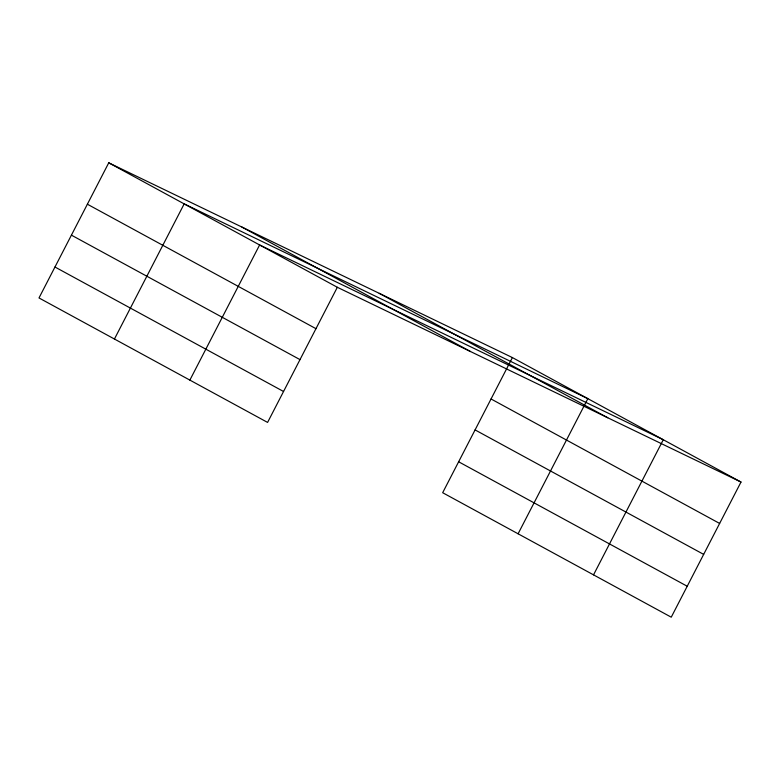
<?xml version="1.0" encoding="UTF-8"?>
<svg xmlns="http://www.w3.org/2000/svg" width="780" height="780" viewBox="0 0 780 780"><rect width="100%" height="100%" fill="white"/><g stroke="black" fill="none" stroke-linecap="round" stroke-linejoin="round"><path stroke-width="1.17" d="M512.411 357.581L108.752 162.815L39 297.95L267.589 422.419L337.331 287.284L741 482.05L671.249 617.185L442.669 492.716L512.411 357.581L741 482.05M114.436 339.027L184.178 203.892L587.847 398.658L518.096 533.783M189.871 380.104L259.613 244.969L663.283 439.735L593.531 574.86M379.207 293.309L607.786 417.778M241.956 227.087L470.545 351.556M108.752 162.815L337.331 287.284M491.049 398.98L719.638 523.448M87.38 204.214L315.968 328.682M475.078 429.907L703.667 554.385M71.419 235.15L299.998 359.619M458.63 461.779L687.219 586.248M54.961 267.014L283.549 391.492"/></g></svg>
